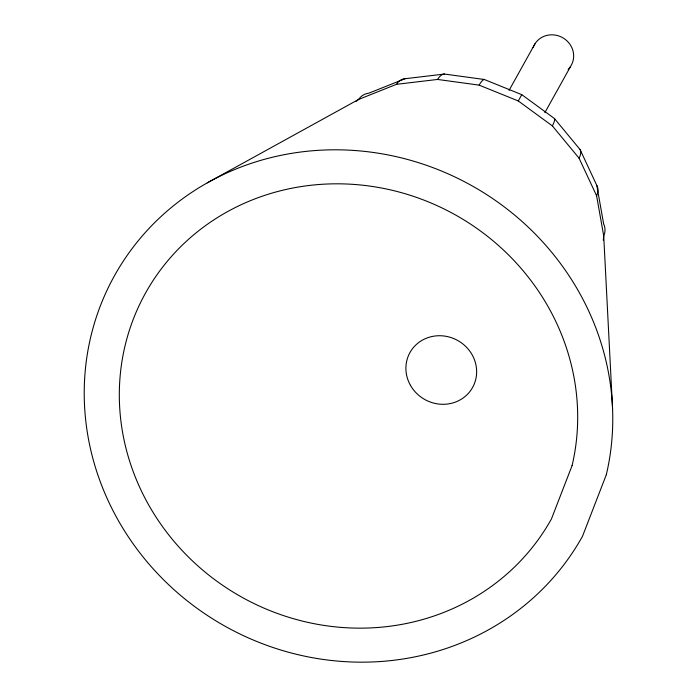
<?xml version="1.0" encoding="UTF-8"?>
<svg xmlns="http://www.w3.org/2000/svg" width="697" height="697" viewBox="0 0 697 697"><rect width="100%" height="100%" fill="white"/><g stroke="black" fill="none" stroke-linecap="round" stroke-linejoin="round"><path stroke-width="1.05" d="M603.306 240.221L603.715 235.891A162.087 46.856 -2.4 0 0 603.637 223.937L596.824 185.472L580.052 149.524L554.455 118.551L521.783 94.661L484.267 79.484L444.451 74.048L405.062 78.726L368.783 93.206A162.087 46.856 60.6 0 0 358.589 99.444L207.236 182.875M509.071 90.366L534.965 43.833M612.558 408.494L603.715 235.891L596.597 195.744L579.094 158.228L552.381 125.896L518.28 100.96L521.783 94.661M544.862 112.661L570.756 66.137A21.093 19.882 29.1 0 0 561.547 37.098A21.093 19.882 29.1 0 0 533.144 47.579M355.984 101.413L358.589 99.444L396.454 84.328A162.087 38.257 75.8 0 1 405.062 78.726M396.454 84.328L437.568 79.449L479.118 85.121L518.28 100.96M437.568 79.449A162.087 27.052 -89.5 0 1 444.451 74.048M479.118 85.121A162.087 14.001 -75.1 0 1 484.267 79.484M554.455 118.551A162.087 14.01 -46.7 0 1 552.381 125.896M580.052 149.524A162.087 27.052 -32.3 0 1 579.094 158.228M596.824 185.472A162.087 38.257 -17.6 0 1 596.597 195.744M570.181 66.99A21.093 19.882 29.1 0 1 568.151 69.386M572.089 465.587L551.44 518.951A232.267 218.945 29.1 0 1 166.217 531.619A232.267 218.945 29.1 0 1 299.623 186.822A232.267 218.945 29.1 0 1 572.089 465.587M606.32 474.709L582.518 536.246A267.831 252.462 29.1 0 1 138.311 550.857A267.831 252.462 29.1 0 1 292.139 153.27A267.831 252.462 29.1 0 1 606.32 474.709M410.428 385.284A35.852 33.796 29.1 0 0 471.695 388.97A35.852 33.796 29.1 0 0 441.698 335.788A35.852 33.796 29.1 0 0 410.428 385.284"/></g></svg>
